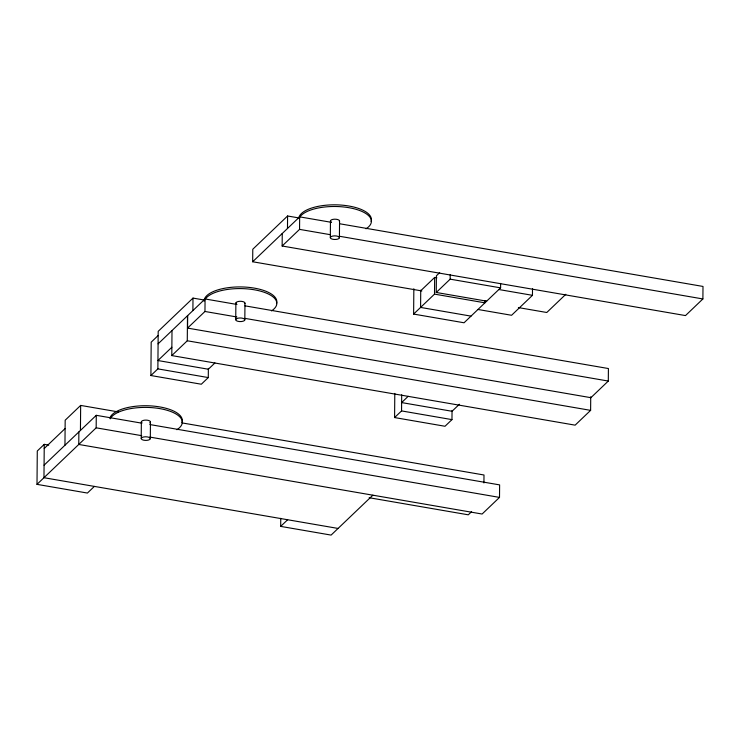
<?xml version="1.0" encoding="UTF-8"?>
<svg xmlns="http://www.w3.org/2000/svg" width="740" height="740" viewBox="0 0 740 740"><rect width="100%" height="100%" fill="white"/><g stroke="black" fill="none" stroke-linecap="round" stroke-linejoin="round"><path stroke-width="1.11" d="M94.378 486.402L87.422 493.053L37 484.358L37.287 450.993L44.252 444.342L48.738 445.11M44.252 444.342L43.965 477.707L338.06 528.443M64.954 445.24L65.175 420.218L80.66 405.418L118.261 411.903M78.875 431.938L78.764 444.453L482.11 514.032L499.509 497.4L499.62 484.894L149.832 424.547M80.438 430.44L80.66 405.418M37 484.358L96.172 427.822L96.274 415.316L141.849 423.178M141.22 438.496L141.358 421.819M150.303 438.69A4.551 1.813 0.5 0 0 143.625 436.979A4.551 1.813 0.5 0 0 143.357 440.115A4.551 1.813 0.5 0 0 150.303 438.69L150.451 422.004M208.365 368.372L208.282 377.576L201.326 384.226L150.904 375.532L151.191 342.167L158.156 335.516M150.904 375.532L157.87 368.881L158.194 331.344L193.001 298.091L204.351 300.052M590.733 396.714L590.613 410.358L575.128 425.158L171.791 355.579L172.004 330.549M171.791 355.579L187.276 340.779L187.498 315.758M244.949 305.842L608.41 368.539L608.298 381.054L590.899 397.685L187.562 328.098L187.664 315.591M192.89 310.596L193.001 298.091M187.562 328.098L204.962 311.475L205.072 298.96L236.976 304.464M235.736 319.68L235.875 303.002M244.82 319.874A4.551 1.813 0.5 0 0 238.141 318.163A4.551 1.813 0.5 0 0 237.873 321.299A4.551 1.813 0.5 0 0 244.82 319.874L244.968 303.197M421.865 290.94L252.673 261.757L252.784 249.241L287.582 215.988L298.942 217.949M339.54 223.739L703 286.445L702.889 298.951L685.49 315.582L282.144 246.004L282.255 233.488M372.868 495.19L331.104 535.094L280.682 526.39L280.756 518.342M287.481 228.503L287.582 215.988M282.144 246.004L299.552 229.372L299.663 216.857L331.566 222.361M330.318 237.586L330.466 220.899M339.41 237.771A4.551 1.813 0.5 0 0 332.732 236.06A4.551 1.813 0.5 0 0 332.454 239.196A4.551 1.813 0.5 0 0 339.41 237.771L339.558 221.094M452.048 410.413L451.964 419.617L445.008 426.268L394.587 417.564L394.799 393.403M394.587 417.564L401.552 410.913L401.69 394.79M500.629 283.411L500.591 287.86L464.045 322.779L413.623 314.075L413.845 288.767M420.736 290.173L420.588 307.424L471.001 316.128M413.623 314.075L434.51 294.122L434.658 277.445L436.896 277.833M486.661 301.161L436.249 292.466L436.397 275.779L439.671 272.653M436.249 292.466L450.17 279.165L450.207 274.716M484.941 300.597L484.922 302.827L434.51 294.122M483.932 482.961L483.997 474.997L182.068 422.91M477.966 309.477L511.58 315.277L532.458 295.325L532.513 288.646M44.215 448.514L65.102 428.562M158.083 343.85L205.072 298.96M252.673 261.757L299.663 216.857M44.067 465.192L96.274 415.316M171.856 347.236L157.935 360.537L208.356 369.232L214.905 362.97M420.727 290.746L434.658 277.445M408.175 396.316L401.626 402.579L452.038 411.274L459.411 404.234M280.682 526.39L287.647 519.739M565.832 294.279L546.777 312.493L518.389 307.59M471.556 511.701L468.291 514.818L369.168 497.724M299.552 229.372L330.318 234.682M339.429 236.254L702.889 298.951M450.17 279.165L500.591 287.86M498.843 289.525L532.458 295.325M204.962 311.475L236.865 316.979M244.838 318.357L608.298 381.054M187.276 340.779L590.613 410.358M157.87 368.881L208.282 377.576M401.552 410.913L451.964 419.617M96.172 427.822L141.747 435.684M149.721 437.062L499.509 497.4M330.993 221.824A4.551 1.813 0.5 0 1 334.572 219.188A4.551 1.813 0.5 0 1 339.364 221.556M299.867 216.987A36.38 14.504 0.5 0 1 349.373 207.774A36.38 14.504 0.5 0 1 366.032 228.808M298.96 217.172A36.38 14.504 0.5 0 1 339.771 204.98A36.38 14.504 0.5 0 1 371.091 221.491M236.412 303.918A4.551 1.813 0.5 0 1 239.982 301.291A4.551 1.813 0.5 0 1 244.774 303.659M204.74 300.005A36.38 14.504 0.5 0 1 253.681 289.682A36.38 14.504 0.5 0 1 271.441 310.911M204.055 301.161A36.38 14.504 0.5 0 1 242.812 286.972A36.38 14.504 0.5 0 1 276.51 303.585M141.895 422.734A4.551 1.813 0.5 0 1 146.067 420.098A4.551 1.813 0.5 0 1 149.767 422.901M110.223 418.822A36.38 14.504 0.5 0 1 159.165 408.499A36.38 14.504 0.5 0 1 176.925 429.718M109.853 418.082A36.38 14.504 0.5 0 1 150.673 405.89A36.38 14.504 0.5 0 1 181.994 422.401"/></g></svg>
